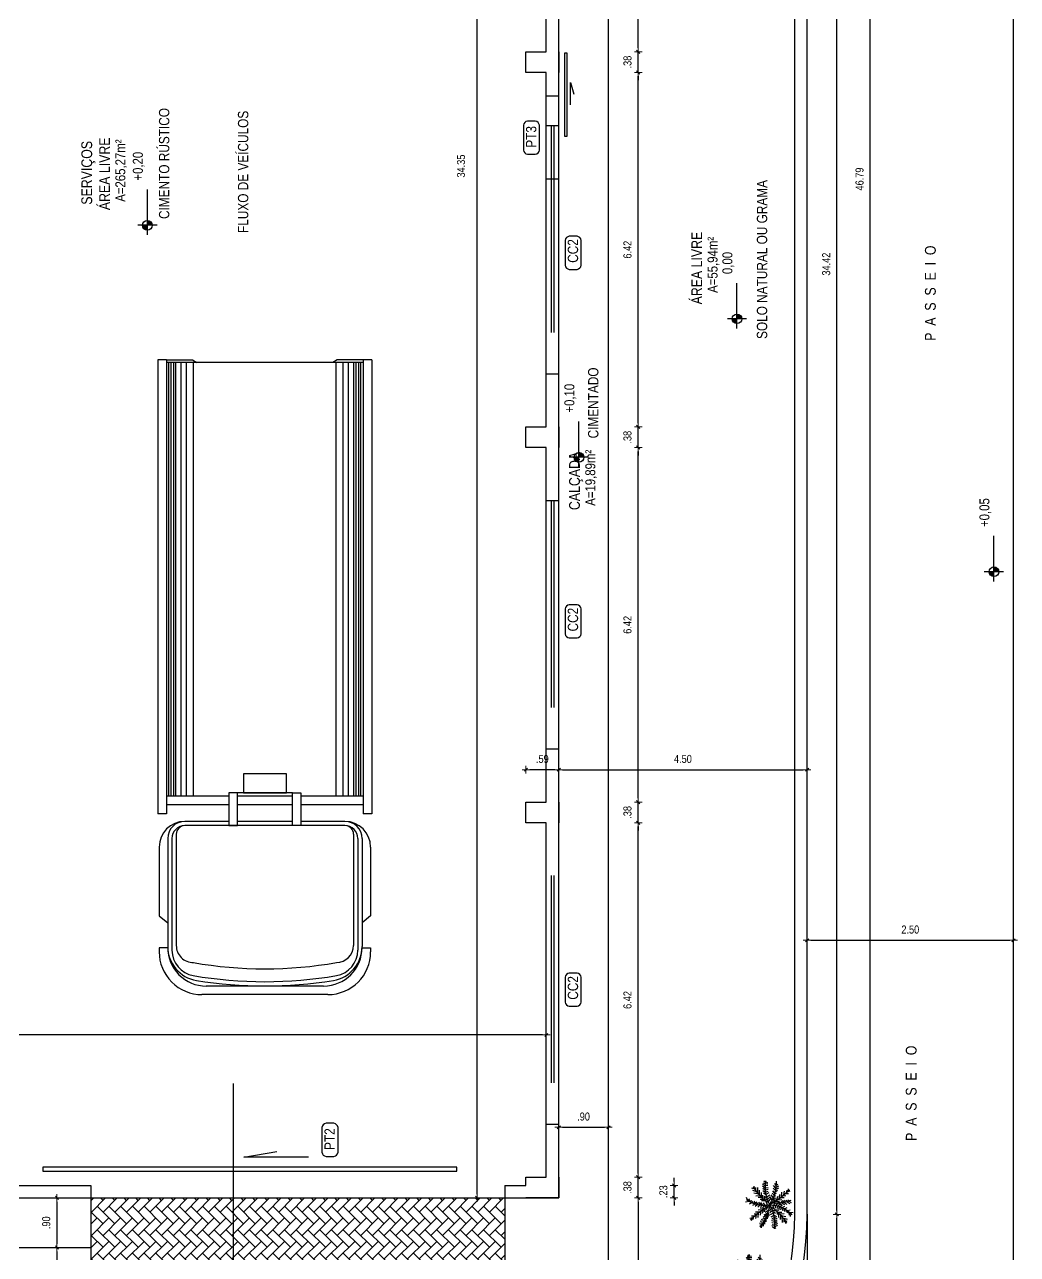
# Model space of a CAD drawing. Header units: millimetres. Extents: x 1904 to 2142, y -1319 to -1235.
# Drawn here: x 2001.29 to 2019.28, y -1287.84 to -1265.56 of the extents above; entities that cross this region are included whole.
import ezdxf
from ezdxf.enums import TextEntityAlignment as Align

# ---------------------------------------------------------------- set-up
doc = ezdxf.new("R2010")
doc.units = ezdxf.units.MM
doc.header["$LTSCALE"] = 30
for name, pattern in [('CENTER', [2, 1.25, -0.25, 0.25, -0.25]), ('HIDDEN', [0.375, 0.25, -0.125]), ('HIDDEN2', [0.1875, 0.125, -0.0625])]:
    doc.linetypes.add(name, pattern=pattern)
doc.layers.get('0').update_dxf_attribs({"linetype": 'CONTINUOUS'})
doc.layers.get('Defpoints').update_dxf_attribs({"linetype": 'CONTINUOUS'})
for name, color, linetype in [('arquitetura', 8, 'CONTINUOUS'), ('DIEN HOA', 111, 'CONTINUOUS'), ('E-txt-g', 3, 'CONTINUOUS'), ('VE', 118, 'CONTINUOUS')]:
    doc.layers.add(name, color=color, linetype=linetype)
for name, color, linetype, lineweight in [('E-Pen-C', 4, 'CONTINUOUS', 15), ('E-Pen-G', 3, 'CONTINUOUS', 30), ('E-Txt-W', 7, 'CONTINUOUS', 20)]:
    doc.layers.add(name, color=color, linetype=linetype, lineweight=lineweight)
doc.styles.add('F2', font='ARIALN.TTF')
doc.styles.add('REG60', font='romans.shx', dxfattribs={"width": 0.8, "height": 0.15})
doc.styles.add('REG80', font='romans.shx', dxfattribs={"width": 0.8, "height": 0.18})
doc.dimstyles.new('DIMENSION-1', dxfattribs={"dimtxt": 0.145, "dimasz": 0.07, "dimexe": 1, "dimexo": 0, "dimgap": 0.12, "dimtad": 1, "dimzin": 7, "dimdsep": 46, "dimtxsty": 'F2', "dimblk1": 'TRACO', "dimblk2": 'TRACO', "dimsah": 1, "dimcen": 1, "dimse1": 1, "dimse2": 1, "dimclrd": 4, "dimclre": 256, "dimclrt": 4, "dimadec": 8, "dimazin": 0, "dimtfac": 1, "dimtix": 1, "dimtmove": 2, "dimatfit": 3, "dimldrblk": 'TRACO', "dimfxl": 1, "dimtolj": 1, "dimtzin": 0, "dimarcsym": 0})

# ---------------------------------------------------------------- blocks, each defined once
blk = doc.blocks.new('TRACO')
at = {"layer": 'E-Pen-C'}
for p, q in [((-1, 0), (1, 0)), ((0, 1), (0, -1))]:
    blk.add_line(p, q, dxfattribs=at)
at = {"layer": 'E-Pen-G'}
blk.add_line((-0.42, -0.42), (0.42, 0.42), dxfattribs=at)
blk = doc.blocks.new('*D232')
at = {"layer": 'arquitetura', "color": 4, "linetype": 'Continuous', "lineweight": -2}
blk.add_line((2010.897, -1279.057), (2010.444, -1279.057), dxfattribs=at)
at = {"layer": 'Defpoints', "color": 0, "linetype": 'Continuous'}
for p in [(2010.374, -1279.057), (2010.374, -1279.643), (2010.967, -1279.643)]:
    blk.add_point(p, dxfattribs=at)
at = {"layer": 'arquitetura', "color": 4, "linetype": 'Continuous', "lineweight": -2, "xscale": 0.07, "yscale": 0.07, "zscale": 0.07, "rotation": 180}
blk.add_blockref('TRACO', (2010.374, -1279.057), dxfattribs=at)
at = {"layer": 'arquitetura', "color": 4, "linetype": 'Continuous', "lineweight": -2, "xscale": 0.07, "yscale": 0.07, "zscale": 0.07}
blk.add_blockref('TRACO', (2010.967, -1279.057), dxfattribs=at)
at = {"layer": 'arquitetura', "color": 4, "linetype": 'Continuous', "insert": (2010.67, -1278.863), "char_height": 0.145, "attachment_point": 5, "style": 'F2'}
blk.add_mtext('\\A1;.59', dxfattribs=at)
blk = doc.blocks.new('*D233')
at = {"layer": 'arquitetura', "color": 4, "linetype": 'Continuous', "lineweight": -2}
blk.add_line((2011.037, -1279.057), (2015.397, -1279.057), dxfattribs=at)
at = {"layer": 'Defpoints', "color": 0, "linetype": 'Continuous'}
for p in [(2015.467, -1279.057), (2010.967, -1279.643), (2015.467, -1282.733)]:
    blk.add_point(p, dxfattribs=at)
at = {"layer": 'arquitetura', "color": 4, "linetype": 'Continuous', "lineweight": -2, "xscale": 0.07, "yscale": 0.07, "zscale": 0.07, "rotation": 180}
blk.add_blockref('TRACO', (2010.967, -1279.057), dxfattribs=at)
at = {"layer": 'arquitetura', "color": 4, "linetype": 'Continuous', "lineweight": -2, "xscale": 0.07, "yscale": 0.07, "zscale": 0.07}
blk.add_blockref('TRACO', (2015.467, -1279.057), dxfattribs=at)
at = {"layer": 'arquitetura', "color": 4, "linetype": 'Continuous', "insert": (2013.217, -1278.863), "char_height": 0.145, "attachment_point": 5, "style": 'F2'}
blk.add_mtext('\\A1;4.50', dxfattribs=at)
blk = doc.blocks.new('*D236')
at = {"layer": 'arquitetura', "color": 4, "linetype": 'Continuous', "lineweight": -2}
blk.add_line((2015.537, -1282.147), (2019.138, -1282.147), dxfattribs=at)
at = {"layer": 'Defpoints', "color": 0, "linetype": 'Continuous'}
for p in [(2019.208, -1282.147), (2015.467, -1282.733), (2019.208, -1282.733)]:
    blk.add_point(p, dxfattribs=at)
at = {"layer": 'arquitetura', "color": 4, "linetype": 'Continuous', "lineweight": -2, "xscale": 0.07, "yscale": 0.07, "zscale": 0.07, "rotation": 180}
blk.add_blockref('TRACO', (2015.467, -1282.147), dxfattribs=at)
at = {"layer": 'arquitetura', "color": 4, "linetype": 'Continuous', "lineweight": -2, "xscale": 0.07, "yscale": 0.07, "zscale": 0.07}
blk.add_blockref('TRACO', (2019.208, -1282.147), dxfattribs=at)
at = {"layer": 'arquitetura', "color": 4, "linetype": 'Continuous', "insert": (2017.337, -1281.953), "char_height": 0.145, "attachment_point": 5, "style": 'F2'}
blk.add_mtext('\\A1;2.50', dxfattribs=at)
blk = doc.blocks.new('*D237')
at = {"layer": 'arquitetura', "color": 4, "linetype": 'Continuous', "lineweight": -2}
blk.add_line((2012.407, -1286.883), (2012.407, -1292.854), dxfattribs=at)
at = {"layer": 'Defpoints', "color": 0, "linetype": 'Continuous'}
for p in [(2011.834, -1286.813), (2011.834, -1292.924), (2012.407, -1292.924)]:
    blk.add_point(p, dxfattribs=at)
at = {"layer": 'arquitetura', "color": 4, "linetype": 'Continuous', "lineweight": -2, "xscale": 0.07, "yscale": 0.07, "zscale": 0.07}
for p, rotation in [((2012.407, -1286.813), 90), ((2012.407, -1292.924), 270)]:
    blk.add_blockref('TRACO', p, dxfattribs=dict(at, rotation=rotation))
at = {"layer": 'arquitetura', "color": 4, "linetype": 'Continuous', "insert": (2012.213, -1289.869), "char_height": 0.145, "attachment_point": 5, "rotation": 90, "style": 'F2'}
blk.add_mtext('\\A1;6.11', dxfattribs=at)
blk = doc.blocks.new('*D238')
at = {"layer": 'arquitetura', "color": 4, "linetype": 'Continuous', "lineweight": -2}
blk.add_line((2016.008, -1291.682), (2016.008, -1287.181), dxfattribs=at)
at = {"layer": 'Defpoints', "color": 0, "linetype": 'Continuous'}
for p in [(2015.467, -1287.111), (2016.008, -1287.111), (2015.467, -1291.752)]:
    blk.add_point(p, dxfattribs=at)
at = {"layer": 'arquitetura', "color": 4, "linetype": 'Continuous', "lineweight": -2, "xscale": 0.07, "yscale": 0.07, "zscale": 0.07}
for p, rotation in [((2016.008, -1287.111), 90), ((2016.008, -1291.752), 270)]:
    blk.add_blockref('TRACO', p, dxfattribs=dict(at, rotation=rotation))
at = {"layer": 'arquitetura', "color": 4, "linetype": 'Continuous', "insert": (2015.814, -1289.431), "char_height": 0.145, "attachment_point": 5, "rotation": 90, "style": 'F2'}
blk.add_mtext('\\A1;4.64', dxfattribs=at)
blk = doc.blocks.new('*D239')
at = {"layer": 'arquitetura', "color": 4, "linetype": 'Continuous', "lineweight": -2}
blk.add_line((2016.008, -1287.041), (2016.008, -1252.76), dxfattribs=at)
at = {"layer": 'Defpoints', "color": 0, "linetype": 'Continuous'}
for p in [(2015.242, -1252.69), (2016.008, -1252.69), (2015.467, -1287.111)]:
    blk.add_point(p, dxfattribs=at)
at = {"layer": 'arquitetura', "color": 4, "linetype": 'Continuous', "lineweight": -2, "xscale": 0.07, "yscale": 0.07, "zscale": 0.07}
for p, rotation in [((2016.008, -1252.69), 90), ((2016.008, -1287.111), 270)]:
    blk.add_blockref('TRACO', p, dxfattribs=dict(at, rotation=rotation))
at = {"layer": 'arquitetura', "color": 4, "linetype": 'Continuous', "insert": (2015.814, -1269.9), "char_height": 0.145, "attachment_point": 5, "rotation": 90, "style": 'F2'}
blk.add_mtext('\\A1;34.42', dxfattribs=at)
blk = doc.blocks.new('*D243')
at = {"layer": 'arquitetura', "color": 4, "linetype": 'Continuous', "lineweight": -2}
blk.add_line((2016.612, -1291.682), (2016.612, -1245.035), dxfattribs=at)
at = {"layer": 'Defpoints', "color": 0, "linetype": 'Continuous'}
for p in [(2015.467, -1244.965), (2016.612, -1244.965), (2015.467, -1291.752)]:
    blk.add_point(p, dxfattribs=at)
at = {"layer": 'arquitetura', "color": 4, "linetype": 'Continuous', "lineweight": -2, "xscale": 0.07, "yscale": 0.07, "zscale": 0.07}
for p, rotation in [((2016.612, -1244.965), 90), ((2016.612, -1291.752), 270)]:
    blk.add_blockref('TRACO', p, dxfattribs=dict(at, rotation=rotation))
at = {"layer": 'arquitetura', "color": 4, "linetype": 'Continuous', "insert": (2016.418, -1268.358), "char_height": 0.145, "attachment_point": 5, "rotation": 90, "style": 'F2'}
blk.add_mtext('\\A1;46.79', dxfattribs=at)
blk = doc.blocks.new('*D203')
at = {"layer": 'arquitetura', "color": 4, "linetype": 'Continuous', "lineweight": -2}
blk.add_line((2009.488, -1286.743), (2009.488, -1252.535), dxfattribs=at)
at = {"layer": 'Defpoints', "color": 0, "linetype": 'Continuous'}
for p in [(2009.488, -1252.465), (2010.374, -1252.465), (2010.374, -1286.813)]:
    blk.add_point(p, dxfattribs=at)
at = {"layer": 'arquitetura', "color": 4, "linetype": 'Continuous', "lineweight": -2, "xscale": 0.07, "yscale": 0.07, "zscale": 0.07}
for p, rotation in [((2009.488, -1252.465), 90), ((2009.488, -1286.813), 270)]:
    blk.add_blockref('TRACO', p, dxfattribs=dict(at, rotation=rotation))
at = {"layer": 'arquitetura', "color": 4, "linetype": 'Continuous', "insert": (2009.197, -1268.124), "char_height": 0.145, "attachment_point": 5, "rotation": 90, "style": 'F2'}
blk.add_mtext('\\A1;34.35', dxfattribs=at)
blk = doc.blocks.new('*D204')
at = {"layer": 'arquitetura', "color": 4, "linetype": 'Continuous', "lineweight": -2}
for p, q in [((2012.407, -1286.368), (2012.407, -1286.298)), ((2012.407, -1286.813), (2012.407, -1286.438)), ((2012.407, -1286.883), (2012.407, -1286.953))]:
    blk.add_line(p, q, dxfattribs=at)
at = {"layer": 'Defpoints', "color": 0, "linetype": 'Continuous'}
for p in [(2010.967, -1286.438), (2012.407, -1286.438), (2010.967, -1286.813)]:
    blk.add_point(p, dxfattribs=at)
at = {"layer": 'arquitetura', "color": 4, "linetype": 'Continuous', "lineweight": -2, "xscale": 0.07, "yscale": 0.07, "zscale": 0.07}
for p, rotation in [((2012.407, -1286.438), 270), ((2012.407, -1286.813), 90)]:
    blk.add_blockref('TRACO', p, dxfattribs=dict(at, rotation=rotation))
at = {"layer": 'arquitetura', "color": 4, "linetype": 'Continuous', "insert": (2012.213, -1286.625), "char_height": 0.145, "attachment_point": 5, "rotation": 90, "style": 'F2'}
blk.add_mtext('\\A1;.38', dxfattribs=at)
blk = doc.blocks.new('*D205')
at = {"layer": 'arquitetura', "color": 4, "linetype": 'Continuous', "lineweight": -2}
blk.add_line((2012.407, -1286.368), (2012.407, -1280.088), dxfattribs=at)
at = {"layer": 'Defpoints', "color": 0, "linetype": 'Continuous'}
for p in [(2010.967, -1280.018), (2012.407, -1280.018), (2010.967, -1286.438)]:
    blk.add_point(p, dxfattribs=at)
at = {"layer": 'arquitetura', "color": 4, "linetype": 'Continuous', "lineweight": -2, "xscale": 0.07, "yscale": 0.07, "zscale": 0.07}
for p, rotation in [((2012.407, -1280.018), 90), ((2012.407, -1286.438), 270)]:
    blk.add_blockref('TRACO', p, dxfattribs=dict(at, rotation=rotation))
at = {"layer": 'arquitetura', "color": 4, "linetype": 'Continuous', "insert": (2012.213, -1283.228), "char_height": 0.145, "attachment_point": 5, "rotation": 90, "style": 'F2'}
blk.add_mtext('\\A1;6.42', dxfattribs=at)
blk = doc.blocks.new('*D206')
at = {"layer": 'arquitetura', "color": 4, "linetype": 'Continuous', "lineweight": -2}
for p, q in [((2012.407, -1279.573), (2012.407, -1279.503)), ((2012.407, -1280.018), (2012.407, -1279.643)), ((2012.407, -1280.088), (2012.407, -1280.158))]:
    blk.add_line(p, q, dxfattribs=at)
at = {"layer": 'Defpoints', "color": 0, "linetype": 'Continuous'}
for p in [(2010.967, -1279.643), (2012.407, -1279.643), (2010.967, -1280.018)]:
    blk.add_point(p, dxfattribs=at)
at = {"layer": 'arquitetura', "color": 4, "linetype": 'Continuous', "lineweight": -2, "xscale": 0.07, "yscale": 0.07, "zscale": 0.07}
for p, rotation in [((2012.407, -1279.643), 270), ((2012.407, -1280.018), 90)]:
    blk.add_blockref('TRACO', p, dxfattribs=dict(at, rotation=rotation))
at = {"layer": 'arquitetura', "color": 4, "linetype": 'Continuous', "insert": (2012.213, -1279.83), "char_height": 0.145, "attachment_point": 5, "rotation": 90, "style": 'F2'}
blk.add_mtext('\\A1;.38', dxfattribs=at)
blk = doc.blocks.new('*D207')
at = {"layer": 'arquitetura', "color": 4, "linetype": 'Continuous', "lineweight": -2}
blk.add_line((2012.407, -1279.573), (2012.407, -1273.293), dxfattribs=at)
at = {"layer": 'Defpoints', "color": 0, "linetype": 'Continuous'}
for p in [(2010.967, -1273.223), (2012.407, -1273.223), (2010.967, -1279.643)]:
    blk.add_point(p, dxfattribs=at)
at = {"layer": 'arquitetura', "color": 4, "linetype": 'Continuous', "lineweight": -2, "xscale": 0.07, "yscale": 0.07, "zscale": 0.07}
for p, rotation in [((2012.407, -1273.223), 90), ((2012.407, -1279.643), 270)]:
    blk.add_blockref('TRACO', p, dxfattribs=dict(at, rotation=rotation))
at = {"layer": 'arquitetura', "color": 4, "linetype": 'Continuous', "insert": (2012.213, -1276.433), "char_height": 0.145, "attachment_point": 5, "rotation": 90, "style": 'F2'}
blk.add_mtext('\\A1;6.42', dxfattribs=at)
blk = doc.blocks.new('*D208')
at = {"layer": 'arquitetura', "color": 4, "linetype": 'Continuous', "lineweight": -2}
for p, q in [((2012.407, -1272.778), (2012.407, -1272.708)), ((2012.407, -1273.223), (2012.407, -1272.848)), ((2012.407, -1273.293), (2012.407, -1273.363))]:
    blk.add_line(p, q, dxfattribs=at)
at = {"layer": 'Defpoints', "color": 0, "linetype": 'Continuous'}
for p in [(2010.967, -1272.848), (2012.407, -1272.848), (2010.967, -1273.223)]:
    blk.add_point(p, dxfattribs=at)
at = {"layer": 'arquitetura', "color": 4, "linetype": 'Continuous', "lineweight": -2, "xscale": 0.07, "yscale": 0.07, "zscale": 0.07}
for p, rotation in [((2012.407, -1272.848), 270), ((2012.407, -1273.223), 90)]:
    blk.add_blockref('TRACO', p, dxfattribs=dict(at, rotation=rotation))
at = {"layer": 'arquitetura', "color": 4, "linetype": 'Continuous', "insert": (2012.213, -1273.035), "char_height": 0.145, "attachment_point": 5, "rotation": 90, "style": 'F2'}
blk.add_mtext('\\A1;.38', dxfattribs=at)
blk = doc.blocks.new('*D209')
at = {"layer": 'arquitetura', "color": 4, "linetype": 'Continuous', "lineweight": -2}
blk.add_line((2012.407, -1272.778), (2012.407, -1266.498), dxfattribs=at)
at = {"layer": 'Defpoints', "color": 0, "linetype": 'Continuous'}
for p in [(2010.967, -1266.428), (2012.407, -1266.428), (2010.967, -1272.848)]:
    blk.add_point(p, dxfattribs=at)
at = {"layer": 'arquitetura', "color": 4, "linetype": 'Continuous', "lineweight": -2, "xscale": 0.07, "yscale": 0.07, "zscale": 0.07}
for p, rotation in [((2012.407, -1266.428), 90), ((2012.407, -1272.848), 270)]:
    blk.add_blockref('TRACO', p, dxfattribs=dict(at, rotation=rotation))
at = {"layer": 'arquitetura', "color": 4, "linetype": 'Continuous', "insert": (2012.213, -1269.638), "char_height": 0.145, "attachment_point": 5, "rotation": 90, "style": 'F2'}
blk.add_mtext('\\A1;6.42', dxfattribs=at)
blk = doc.blocks.new('*D210')
at = {"layer": 'arquitetura', "color": 4, "linetype": 'Continuous', "lineweight": -2}
for p, q in [((2012.407, -1265.983), (2012.407, -1265.913)), ((2012.407, -1266.428), (2012.407, -1266.053)), ((2012.407, -1266.498), (2012.407, -1266.568))]:
    blk.add_line(p, q, dxfattribs=at)
at = {"layer": 'Defpoints', "color": 0, "linetype": 'Continuous'}
for p in [(2010.967, -1266.053), (2012.407, -1266.053), (2010.967, -1266.428)]:
    blk.add_point(p, dxfattribs=at)
at = {"layer": 'arquitetura', "color": 4, "linetype": 'Continuous', "lineweight": -2, "xscale": 0.07, "yscale": 0.07, "zscale": 0.07}
for p, rotation in [((2012.407, -1266.053), 270), ((2012.407, -1266.428), 90)]:
    blk.add_blockref('TRACO', p, dxfattribs=dict(at, rotation=rotation))
at = {"layer": 'arquitetura', "color": 4, "linetype": 'Continuous', "insert": (2012.213, -1266.24), "char_height": 0.145, "attachment_point": 5, "rotation": 90, "style": 'F2'}
blk.add_mtext('\\A1;.38', dxfattribs=at)
blk = doc.blocks.new('*D211')
at = {"layer": 'arquitetura', "color": 4, "linetype": 'Continuous', "lineweight": -2}
blk.add_line((2012.407, -1265.983), (2012.407, -1259.703), dxfattribs=at)
at = {"layer": 'Defpoints', "color": 0, "linetype": 'Continuous'}
for p in [(2010.967, -1259.633), (2012.407, -1259.633), (2010.967, -1266.053)]:
    blk.add_point(p, dxfattribs=at)
at = {"layer": 'arquitetura', "color": 4, "linetype": 'Continuous', "lineweight": -2, "xscale": 0.07, "yscale": 0.07, "zscale": 0.07}
for p, rotation in [((2012.407, -1259.633), 90), ((2012.407, -1266.053), 270)]:
    blk.add_blockref('TRACO', p, dxfattribs=dict(at, rotation=rotation))
at = {"layer": 'arquitetura', "color": 4, "linetype": 'Continuous', "insert": (2012.213, -1262.843), "char_height": 0.145, "attachment_point": 5, "rotation": 90, "style": 'F2'}
blk.add_mtext('\\A1;6.42', dxfattribs=at)
blk = doc.blocks.new('*D213')
at = {"layer": 'arquitetura', "color": 4, "linetype": 'Continuous', "lineweight": -2}
for p, q in [((2013.057, -1286.518), (2013.057, -1286.448)), ((2013.057, -1286.813), (2013.057, -1286.588)), ((2013.057, -1286.883), (2013.057, -1286.953))]:
    blk.add_line(p, q, dxfattribs=at)
at = {"layer": 'Defpoints', "color": 0, "linetype": 'Continuous'}
for p in [(2010.742, -1286.588), (2013.057, -1286.588), (2010.967, -1286.813)]:
    blk.add_point(p, dxfattribs=at)
at = {"layer": 'arquitetura', "color": 4, "linetype": 'Continuous', "lineweight": -2, "xscale": 0.07, "yscale": 0.07, "zscale": 0.07}
for p, rotation in [((2013.057, -1286.588), 270), ((2013.057, -1286.813), 90)]:
    blk.add_blockref('TRACO', p, dxfattribs=dict(at, rotation=rotation))
at = {"layer": 'arquitetura', "color": 4, "linetype": 'Continuous', "insert": (2012.863, -1286.7), "char_height": 0.145, "attachment_point": 5, "rotation": 90, "style": 'F2'}
blk.add_mtext('\\A1;.23', dxfattribs=at)
blk = doc.blocks.new('TXT-AMB75')
at = {"layer": 'E-txt-g', "style": 'REG80', "width": 0.8, "flags": 8}
blk.add_attdef('TXT', text='', height=0.2, dxfattribs=at).set_placement((0.005, 0.296), align=Align.CENTER)
at = {"layer": 'E-Txt-W', "style": 'REG60', "width": 0.8, "flags": 8}
blk.add_attdef('TXT', text='', height=0.15, dxfattribs=at).set_placement((0.005, 0.027), align=Align.CENTER)
blk = doc.blocks.new('NV')
at = {"color": 7, "linetype": 'ByBlock', "ltscale": 0.5}
for p, q in [((-2.379, 0), (-1.464, 0)), ((-2.184, -0.194), (-2.184, 0.194))]:
    blk.add_line(p, q, dxfattribs=at)
at = {"color": 7, "ltscale": 2.5}
blk.add_circle((-2.184, 0), 0.0972, dxfattribs=at)
at = {"color": 7}
for points in [[(-2.184, 0), (-2.253, 0.069), (-2.282, 0), (-2.274, 0.037)], [(-2.184, 0), (-2.184, 0.097), (-2.253, 0.069), (-2.222, 0.09)], [(-2.184, 0), (-2.087, 0), (-2.116, -0.069), (-2.095, -0.037)], [(-2.184, 0), (-2.116, -0.069), (-2.184, -0.097), (-2.147, -0.09)]]:
    blk.add_solid(points, dxfattribs=at)
at = {"layer": 'E-Txt-W', "ltscale": 2.5, "style": 'REG60', "width": 0.8}
blk.add_attdef('COTAPISO', (-2.053, 0.048), '', height=0.15, dxfattribs=at)
blk = doc.blocks.new('*D216')
at = {"layer": 'arquitetura', "color": 4, "linetype": 'Continuous', "lineweight": -2}
blk.add_line((2011.037, -1288.995), (2015.397, -1288.995), dxfattribs=at)
at = {"layer": 'Defpoints', "color": 0, "linetype": 'Continuous'}
for p in [(2010.967, -1286.813), (2015.467, -1287.11), (2015.467, -1288.995)]:
    blk.add_point(p, dxfattribs=at)
at = {"layer": 'arquitetura', "color": 4, "linetype": 'Continuous', "lineweight": -2, "xscale": 0.07, "yscale": 0.07, "zscale": 0.07, "rotation": 180}
blk.add_blockref('TRACO', (2010.967, -1288.995), dxfattribs=at)
at = {"layer": 'arquitetura', "color": 4, "linetype": 'Continuous', "lineweight": -2, "xscale": 0.07, "yscale": 0.07, "zscale": 0.07}
blk.add_blockref('TRACO', (2015.467, -1288.995), dxfattribs=at)
at = {"layer": 'arquitetura', "color": 4, "linetype": 'Continuous', "insert": (2013.217, -1288.801), "char_height": 0.145, "attachment_point": 5, "style": 'F2'}
blk.add_mtext('\\A1;4.50', dxfattribs=at)
blk = doc.blocks.new('*D217')
at = {"layer": 'arquitetura', "color": 4, "linetype": 'Continuous', "lineweight": -2}
blk.add_line((2001.876, -1286.883), (2001.876, -1287.643), dxfattribs=at)
at = {"layer": 'Defpoints', "color": 0, "linetype": 'Continuous'}
for p in [(2002.492, -1286.813), (2001.876, -1287.713), (2002.49, -1287.713)]:
    blk.add_point(p, dxfattribs=at)
at = {"layer": 'arquitetura', "color": 4, "linetype": 'Continuous', "lineweight": -2, "xscale": 0.07, "yscale": 0.07, "zscale": 0.07}
for p, rotation in [((2001.876, -1286.813), 90), ((2001.876, -1287.713), 270)]:
    blk.add_blockref('TRACO', p, dxfattribs=dict(at, rotation=rotation))
at = {"layer": 'arquitetura', "color": 4, "linetype": 'Continuous', "insert": (2001.682, -1287.263), "char_height": 0.145, "attachment_point": 5, "rotation": 90, "style": 'F2'}
blk.add_mtext('\\A1;.90', dxfattribs=at)
blk = doc.blocks.new('*D218')
at = {"layer": 'arquitetura', "color": 4, "linetype": 'Continuous', "lineweight": -2}
blk.add_line((2001.876, -1287.783), (2001.876, -1295.915), dxfattribs=at)
at = {"layer": 'Defpoints', "color": 0, "linetype": 'Continuous'}
for p in [(2002.49, -1287.713), (2001.876, -1295.985), (2002.42, -1295.985)]:
    blk.add_point(p, dxfattribs=at)
at = {"layer": 'arquitetura', "color": 4, "linetype": 'Continuous', "lineweight": -2, "xscale": 0.07, "yscale": 0.07, "zscale": 0.07}
for p, rotation in [((2001.876, -1287.713), 90), ((2001.876, -1295.985), 270)]:
    blk.add_blockref('TRACO', p, dxfattribs=dict(at, rotation=rotation))
at = {"layer": 'arquitetura', "color": 4, "linetype": 'Continuous', "insert": (2001.682, -1291.849), "char_height": 0.145, "attachment_point": 5, "rotation": 90, "style": 'F2'}
blk.add_mtext('\\A1;8.27', dxfattribs=at)
blk = doc.blocks.new('*D219')
at = {"layer": 'arquitetura', "color": 4, "linetype": 'Continuous', "lineweight": -2}
blk.add_line((2011.037, -1285.534), (2011.797, -1285.534), dxfattribs=at)
at = {"layer": 'Defpoints', "color": 0, "linetype": 'Continuous'}
for p in [(2011.867, -1285.534), (2011.867, -1286.665), (2010.967, -1286.813)]:
    blk.add_point(p, dxfattribs=at)
at = {"layer": 'arquitetura', "color": 4, "linetype": 'Continuous', "lineweight": -2, "xscale": 0.07, "yscale": 0.07, "zscale": 0.07, "rotation": 180}
blk.add_blockref('TRACO', (2010.967, -1285.534), dxfattribs=at)
at = {"layer": 'arquitetura', "color": 4, "linetype": 'Continuous', "lineweight": -2, "xscale": 0.07, "yscale": 0.07, "zscale": 0.07}
blk.add_blockref('TRACO', (2011.867, -1285.534), dxfattribs=at)
at = {"layer": 'arquitetura', "color": 4, "linetype": 'Continuous', "insert": (2011.417, -1285.34), "char_height": 0.145, "attachment_point": 5, "style": 'F2'}
blk.add_mtext('\\A1;.90', dxfattribs=at)
blk = doc.blocks.new('FLOR2')
at = {"layer": 'VE', "color": 8}
for p, q in [((-229, 122), (-259, 154)), ((-195, 116), (-211, 147)), ((-80, 253), (-102, 282)), ((-75, 224), (-102, 246)), ((-66, 186), (-93, 208)), ((-58, 153), (-91, 179)), ((-83, 267), (-72, 290)), ((-77, 238), (-65, 269)), ((-69, 200), (-48, 241)), ((-61, 166), (-31, 214)), ((-51, 128), (-27, 175)), ((-39, 91), (-20, 146)), ((27, 103), (7, 147)), ((49, 200), (17, 234)), ((44, 167), (17, 210)), ((35, 128), (17, 176)), ((52, 229), (26, 258)), ((54, 258), (41, 273)), ((42, 157), (75, 195)), ((48, 191), (80, 229)), ((51, 215), (80, 258)), ((53, 244), (74, 286)), ((158, 136), (135, 160)), ((174, 158), (153, 176)), ((188, 178), (161, 191)), ((166, 147), (213, 152)), ((197, 193), (175, 202)), ((180, 166), (207, 166)), ((193, 186), (219, 189)), ((-248, 123), (-283, 102)), ((-209, 119), (-251, 98)), ((-190, -16), (-242, 10)), ((-171, 110), (-217, 98)), ((-162, -11), (-204, 23)), ((-143, 101), (-184, 85)), ((-138, -6), (-174, 21)), ((-157, 106), (-168, 137)), ((-111, 87), (-161, 77)), ((-104, -3), (-140, 24)), ((-129, 95), (-135, 128)), ((-92, 76), (-133, 60)), ((-79, 0), (-115, 28)), ((-71, 63), (-110, 47)), ((-101, 81), (-107, 115)), ((-84, 72), (-80, 98)), ((-45, 110), (-83, 141)), ((-50, 47), (-83, 34)), ((-36, 82), (-75, 107)), ((-35, -8), (-70, 1)), ((-28, 27), (-69, 0)), ((-61, 56), (-57, 90)), ((-25, 50), (-48, 61)), ((-31, 67), (-12, 113)), ((-19, 33), (-9, 79)), ((-11, 15), (8, 51)), ((17, 74), (2, 113)), ((8, 14), (8, 51)), ((18, -12), (54, 12)), ((19, 20), (55, 12)), ((23, 90), (60, 113)), ((29, 26), (26, 68)), ((31, 113), (65, 137)), ((44, 35), (83, 29)), ((55, 42), (49, 84)), ((81, 61), (67, 100)), ((67, 51), (106, 45)), ((74, 13), (115, -7)), ((105, 81), (90, 117)), ((98, 75), (137, 72)), ((104, 16), (130, 47)), ((125, 101), (109, 124)), ((116, 91), (160, 89)), ((142, 118), (121, 144)), ((123, 19), (159, -8)), ((128, 20), (162, 65)), ((135, 110), (178, 110)), ((147, 23), (189, -11)), ((151, 128), (196, 131)), ((162, 26), (196, 73)), ((175, 29), (226, 2)), ((190, 32), (234, 86)), ((209, 38), (259, 20)), ((228, 43), (249, 73)), ((234, 50), (270, 39)), ((256, 53), (276, 71)), ((-261, -36), (-297, -24)), ((-272, -40), (-292, -59)), ((-224, -25), (-274, -7)), ((-244, -31), (-265, -60)), ((-205, -20), (-249, -73)), ((-181, -135), (-229, -140)), ((-177, -14), (-211, -60)), ((-166, -116), (-211, -119)), ((-150, -98), (-193, -98)), ((-190, -146), (-168, -164)), ((-143, -7), (-178, -52)), ((-131, -79), (-176, -77)), ((-173, -124), (-150, -147)), ((-157, -105), (-137, -132)), ((-113, -62), (-153, -60)), ((-119, -4), (-145, -35)), ((-141, -88), (-124, -111)), ((-82, -38), (-121, -33)), ((-120, -69), (-105, -105)), ((-90, -3), (-117, -34)), ((-59, -22), (-98, -16)), ((-96, -49), (-82, -88)), ((-45, -138), (-81, -148)), ((-70, -29), (-64, -72)), ((-37, -114), (-69, -119)), ((-29, -85), (-68, -96)), ((-24, -57), (-62, -72)), ((-44, -15), (-41, -57)), ((-40, -122), (-28, -153)), ((-31, -100), (-17, -124)), ((-25, -70), (-13, -100)), ((-17, -15), (-5, -46)), ((5, -32), (-13, -79)), ((16, -54), (-3, -100)), ((24, -79), (5, -134)), ((10, -38), (32, -49)), ((36, -116), (12, -162)), ((21, -70), (60, -95)), ((30, -98), (67, -128)), ((33, -20), (32, -58)), ((42, -26), (71, -6)), ((42, -141), (76, -167)), ((51, -63), (59, -95)), ((54, -32), (57, -66)), ((64, -74), (111, -79)), ((66, -37), (101, -13)), ((75, -83), (82, -127)), ((80, -42), (82, -69)), ((87, -94), (128, -99)), ((89, -45), (126, -21)), ((102, -109), (98, -145)), ((99, -49), (112, -81)), ((109, -52), (156, -33)), ((109, -116), (150, -121)), ((121, -130), (119, -163)), ((129, -57), (142, -88)), ((131, -143), (171, -149)), ((144, -60), (181, -36)), ((159, -62), (176, -90)), ((173, -63), (216, -42)), ((198, -64), (220, -91)), ((213, -64), (249, -35)), ((232, -63), (268, -88)), ((240, -55), (269, -28)), ((-208, -174), (-234, -177)), ((-195, -154), (-223, -154)), ((-212, -181), (-190, -190)), ((-203, -166), (-176, -179)), ((-84, -217), (-113, -232)), ((-71, -194), (-111, -203)), ((-59, -171), (-98, -175)), ((-90, -226), (-81, -245)), ((-76, -202), (-60, -237)), ((-63, -179), (-44, -219)), ((-50, -150), (-41, -185)), ((46, -154), (15, -201)), ((54, -187), (32, -229)), ((62, -226), (49, -257)), ((51, -174), (78, -196)), ((67, -254), (56, -278)), ((59, -212), (86, -234)), ((65, -241), (86, -270)), ((138, -151), (135, -176)), ((146, -162), (178, -167))]:
    blk.add_line(p, q, dxfattribs=at)
for centre, radius, start, end in [((1088, 462), 1187, 188.516, 202.6061), ((-212, 435), 475, 295.4351, 330.987), ((-486, 269), 540, 336.1944, 2.2987), ((-112, 350), 262, 304.4561, 313.2891), ((-27, -730), 732, 93.4205, 111.3892), ((-266, -219), 343, 41.079, 90.2435), ((196, -423), 475, 115.4351, 150.987), ((-482, 28), 467, 321.3423, 356.988), ((201, 279), 343, 232.5988, 281.7634), ((-1103, -450), 1187, 8.516, 22.6061), ((11, 743), 732, 273.4205, 291.3892), ((-241, -435), 473, 32.1218, 54.7349)]:
    blk.add_arc(centre, radius, start, end, dxfattribs=at)
blk = doc.blocks.new('A$C43186C71')
at = {"layer": 'DIEN HOA', "color": 8}
for p, q in [((0, 1500), (3184.1, 1500)), ((0, 1500), (0, 1440)), ((3184.1, 1500), (3184.1, 1440)), ((3416.1, 1491.8), (3899.1, 1491.8)), ((3899.1, 1491.8), (3948, 1431.8)), ((4122.7, 1431.8), (4122.7, 1491.8)), ((4122.7, 1491.8), (4150.7, 1491.8)), ((0, 1440), (3184.1, 1440)), ((0, 1440), (0, 1257.6)), ((17.8, 1440), (17.8, 60)), ((3060, 1422.8), (17.8, 1422.8)), ((3060, 1408.1), (17.8, 1408.1)), ((3060, 1389.7), (17.8, 1389.7)), ((3060, 1440), (3060, 1003.1)), ((3120, 1440), (3120, 1003.1)), ((3356.1, 1431.8), (4114.6, 1431.8)), ((3356.1, 1401.8), (4140, 1401.8)), ((3060, 1375), (17.8, 1375)), ((3060, 1336.4), (17.8, 1336.4)), ((3060, 1299.7), (17.8, 1299.7)), ((3236.1, 1311.8), (3236.1, 1003.1)), ((3266.1, 1311.8), (3266.1, 188.2)), ((3326.1, 1371.8), (4106.1, 1371.8)), ((0, 1257.6), (17.8, 1227.6)), ((3060, 1250), (17.8, 1250)), ((4390.7, 1161.8), (4390.7, 338.2)), ((4450.7, 1191.8), (4450.7, 308.2)), ((3036.8, 943.1), (3036.8, 556.9)), ((3060, 943.1), (3060, 556.9)), ((3120, 943.1), (3120, 556.9)), ((3236.1, 943.1), (3236.1, 556.9)), ((3060, 496.9), (3060, 60)), ((3120, 496.9), (3120, 60)), ((3236.1, 496.9), (3236.1, 188.2)), ((0, 242.4), (17.8, 272.4)), ((0, 60), (0, 242.4)), ((3060, 250), (17.8, 250)), ((3060, 200.3), (17.8, 200.3)), ((3060, 163.6), (17.8, 163.6)), ((3060, 125), (17.8, 125)), ((3060, 110.3), (17.8, 110.3)), ((3060, 91.9), (17.8, 91.9)), ((3326.1, 128.2), (4106.1, 128.2)), ((3356.1, 98.2), (4140, 98.2)), ((0, 60), (3184.1, 60)), ((0, 60), (0, 0)), ((0, 60), (3184.1, 60)), ((3060, 77.2), (17.8, 77.2)), ((3184.1, 60), (3184.1, 0)), ((3356.1, 68.2), (4120.7, 68.2)), ((3416.1, 8.2), (3899.1, 8.2)), ((3899.1, 8.2), (3948, 68.2)), ((4122.7, 68.2), (4122.7, 8.2)), ((4122.7, 8.2), (4150.7, 8.2)), ((0, 0), (3184.1, 0)), ((0, 0), (3184.1, 0))]:
    blk.add_line(p, q, dxfattribs=at)
for points in [[(3036.8, 1003.1), (3266.1, 1003.1), (3266.1, 943.1), (3036.8, 943.1)], [(3035.6, 901.1), (2902.6, 901.1), (2902.6, 599.1), (3035.6, 599.1)], [(3036.8, 496.9), (3266.1, 496.9), (3266.1, 556.9), (3036.8, 556.9)]]:
    blk.add_lwpolyline(points, close=True, dxfattribs=at)
for centre, radius, start, end in [((3416.1, 1311.8), 180, 90, 180), ((4150.7, 1191.8), 300, 0, 90), ((3356.1, 1311.8), 120, 90, 180), ((3356.1, 1311.8), 90, 90, 180), ((4114.6, 1191.8), 240, 9.25058, 90), ((4120.7, 1161.8), 270, 0, 90), ((4140, 1221.8), 180, 9.77705, 90), ((3326.1, 1311.8), 60, 90, 180), ((4106.1, 1251.8), 120, 0, 90), ((1402.1, 750), 2868.3, 349.92451, 10.07549), ((1402.1, 750), 2958.3, 350.22295, 9.77705), ((1402.1, 750), 2988.3, 350.74942, 9.25058), ((4114.6, 308.2), 240, 270, 350.74942), ((4120.7, 338.2), 270, 270, 0), ((4150.7, 308.2), 300, 270, 0), ((3356.1, 188.2), 120, 180, 270), ((3416.1, 188.2), 180, 180, 270), ((3326.1, 188.2), 60, 180, 270), ((3356.1, 188.2), 90, 180, 270), ((4106.1, 248.2), 120, 270, 0), ((4140, 278.2), 180, 270, 350.22295)]:
    blk.add_arc(centre, radius, start, end, dxfattribs=at)
blk = doc.blocks.new('*D133')
at = {"layer": 'arquitetura', "color": 4, "linetype": 'Continuous', "lineweight": -2}
for p, q in [((2010.672, -1288.995), (2010.602, -1288.995)), ((2010.967, -1288.995), (2010.742, -1288.995)), ((2011.037, -1288.995), (2011.107, -1288.995))]:
    blk.add_line(p, q, dxfattribs=at)
at = {"layer": 'Defpoints', "color": 0, "linetype": 'Continuous'}
for p in [(2010.742, -1286.438), (2010.967, -1286.813), (2010.742, -1288.995)]:
    blk.add_point(p, dxfattribs=at)
at = {"layer": 'arquitetura', "color": 4, "linetype": 'Continuous', "lineweight": -2, "xscale": 0.07, "yscale": 0.07, "zscale": 0.07}
blk.add_blockref('TRACO', (2010.742, -1288.995), dxfattribs=at)
at = {"layer": 'arquitetura', "color": 4, "linetype": 'Continuous', "lineweight": -2, "xscale": 0.07, "yscale": 0.07, "zscale": 0.07, "rotation": 180}
blk.add_blockref('TRACO', (2010.967, -1288.995), dxfattribs=at)
at = {"layer": 'arquitetura', "color": 4, "linetype": 'Continuous', "insert": (2010.854, -1288.801), "char_height": 0.145, "attachment_point": 5, "style": 'F2'}
blk.add_mtext('\\A1;.23', dxfattribs=at)
blk = doc.blocks.new('*D140')
at = {"layer": 'arquitetura', "color": 4, "linetype": 'Continuous', "lineweight": -2}
blk.add_line((2010.672, -1283.862), (1986.831, -1283.862), dxfattribs=at)
at = {"layer": 'Defpoints', "color": 0, "linetype": 'Continuous'}
for p in [(1986.761, -1283.862), (1986.761, -1286.438), (2010.742, -1286.438)]:
    blk.add_point(p, dxfattribs=at)
at = {"layer": 'arquitetura', "color": 4, "linetype": 'Continuous', "lineweight": -2, "xscale": 0.07, "yscale": 0.07, "zscale": 0.07, "rotation": 180}
blk.add_blockref('TRACO', (1986.761, -1283.862), dxfattribs=at)
at = {"layer": 'arquitetura', "color": 4, "linetype": 'Continuous', "lineweight": -2, "xscale": 0.07, "yscale": 0.07, "zscale": 0.07}
blk.add_blockref('TRACO', (2010.742, -1283.862), dxfattribs=at)
at = {"layer": 'arquitetura', "color": 4, "linetype": 'Continuous', "insert": (1998.751, -1283.668), "char_height": 0.145, "attachment_point": 5, "style": 'F2'}
blk.add_mtext('\\A1;23.98', dxfattribs=at)

msp = doc.modelspace()

# ---------------------------------------------------------------- hatches: boundary and pattern name
at = {"layer": 'arquitetura'}
h = msp.add_hatch(dxfattribs=at)
h.set_pattern_fill('AR-HBONE', color=256, scale=0.0375, angle=90, style=0)
h.set_pattern_definition([(135, (2158.20432, -3187.13715), (-0.212132034, 8e-17), [0.45, -0.15]), (225, (2158.09825, -3187.03108), (-0.212132034, 8e-17), [0.45, -0.15])])
h.paths.add_polyline_path([(2002.492, -1286.813), (2002.492, -1292.942), (2002.492, -1295.779), (2005.077, -1294.774), (2005.077, -1294.599), (2004.681, -1294.763), (2005.077, -1294.481), (2005.077, -1286.813)])
h.paths.add_polyline_path([(2005.077, -1286.813), (2005.077, -1294.774), (2008.645, -1293.386), (2008.672, -1293.456), (2005.077, -1294.854), (2005.077, -1295.173), (2009.992, -1293.233), (2009.992, -1286.813)])
h.paths.add_polyline_path([(2006.646, -1291.115, -1), (2006.646, -1290.96, -1)], flags=16)
h.paths.add_polyline_path([(2002.492, -1295.86), (2002.492, -1295.951), (2002.575, -1296.161), (2005.077, -1295.173), (2005.077, -1294.854)])
h.paths.add_polyline_path([(2006.389, -1291.293), (2006.389, -1290.17), (2006.064, -1290.17), (2006.064, -1291.293)], flags=24)
h.paths.add_polyline_path([(2006.074, -1291.504), (2006.074, -1290.074), (2005.772, -1290.074), (2005.772, -1291.504)], flags=24)
h.paths.add_polyline_path([(2006.659, -1290.952), (2006.659, -1290.322), (2006.334, -1290.322), (2006.334, -1290.952)], flags=24)
h.paths.add_polyline_path([(2006.537, -1288.244), (2005.943, -1288.244), (2005.943, -1288.697), (2006.537, -1288.697)], flags=24)
h.paths.add_polyline_path([(2007.115, -1292.003), (2007.115, -1289.42), (2006.825, -1289.42), (2006.825, -1292.003)], flags=24)

# ---------------------------------------------------------------- linework, layer by layer
for p, q in [((2019.208, -1288.714), (2019.208, -1250.215)), ((2011.867, -1292.363), (2011.867, -1253.59)), ((2002.492, -1286.588), (2002.492, -1286.813)), ((2002.492, -1286.813), (2002.492, -1292.942)), ((2002.492, -1286.813), (2009.992, -1286.813)), ((2009.992, -1286.813), (2009.992, -1293.228)), ((1985.636, -1287.713), (2002.492, -1287.713))]:
    msp.add_line(p, q, dxfattribs=at)
at = {"layer": 'arquitetura', "linetype": 'Continuous'}
for p, q in [((2015.467, -1287.111), (2015.467, -1252.465)), ((2010.967, -1266.858), (2010.967, -1252.69)), ((2015.242, -1287.111), (2015.242, -1252.69)), ((2010.742, -1266.053), (2010.742, -1259.633)), ((2010.742, -1266.858), (2010.742, -1266.428)), ((2010.967, -1266.858), (2010.742, -1266.858)), ((2010.967, -1268.358), (2010.967, -1266.858)), ((2010.742, -1272.848), (2010.742, -1268.358)), ((2010.967, -1268.358), (2010.742, -1268.358)), ((2010.967, -1286.813), (2010.967, -1268.358)), ((2010.742, -1279.643), (2010.742, -1273.223)), ((2010.742, -1286.438), (2010.742, -1280.018)), ((2009.992, -1286.588), (2009.992, -1286.813)), ((2009.992, -1286.588), (2010.374, -1286.588)), ((1986.536, -1286.813), (2002.492, -1286.813)), ((2009.992, -1286.813), (2010.967, -1286.813))]:
    msp.add_line(p, q, dxfattribs=at)
at = {"layer": 'arquitetura', "linetype": 'HIDDEN2'}
for p, q in [((2010.742, -1268.358), (2010.742, -1266.858)), ((2010.742, -1267.386), (2010.967, -1267.386)), ((2010.832, -1267.386), (2010.832, -1271.886)), ((2010.877, -1267.386), (2010.877, -1271.886)), ((2010.742, -1271.886), (2010.967, -1271.886)), ((2010.742, -1274.181), (2010.967, -1274.181)), ((2010.832, -1274.181), (2010.832, -1278.681)), ((2010.877, -1274.181), (2010.877, -1278.681)), ((2010.742, -1278.681), (2010.967, -1278.681)), ((2010.832, -1280.976), (2010.832, -1285.476)), ((2010.877, -1280.976), (2010.877, -1285.476)), ((2010.742, -1285.476), (2010.967, -1285.476))]:
    msp.add_line(p, q, dxfattribs=at)
at = {"layer": 'arquitetura', "linetype": 'CENTER'}
msp.add_line((2005.077, -1304.401), (2005.077, -1284.739), dxfattribs=at)
at = {"layer": 'arquitetura', "linetype": 'HIDDEN'}
msp.add_line((2015.467, -1287.11), (2015.467, -1291.752), dxfattribs=at)
at = {"layer": 'arquitetura', "linetype": 'Continuous'}
for points in [[(2010.742, -1266.428), (2010.374, -1266.428), (2010.374, -1266.053), (2010.742, -1266.053)], [(2010.967, -1266.053), (2010.967, -1266.053), (2010.967, -1266.428)], [(2011.182, -1267.012), (2011.182, -1266.608), (2011.24, -1266.823)], [(2010.742, -1273.223), (2010.374, -1273.223), (2010.374, -1272.848), (2010.742, -1272.848)], [(2010.967, -1272.848), (2010.967, -1272.848), (2010.967, -1273.223)], [(2010.742, -1280.018), (2010.374, -1280.018), (2010.374, -1279.643), (2010.742, -1279.643)], [(2010.967, -1279.643), (2010.967, -1279.643), (2010.967, -1280.018)], [(2006.435, -1286.077), (2005.262, -1286.077), (2005.858, -1285.974)], [(2010.967, -1286.438), (2010.967, -1286.438), (2010.967, -1286.813), (2010.374, -1286.813)], [(2010.374, -1286.588), (2010.374, -1286.438), (2010.742, -1286.438)], [(1999.048, -1286.588), (2002.492, -1286.588)]]:
    msp.add_lwpolyline(points, dxfattribs=at)
at = {"layer": 'arquitetura'}
for points in [[(2011.072, -1266.081), (2011.072, -1267.584), (2011.117, -1267.584), (2011.117, -1266.081)], [(2009.121, -1286.331), (2009.121, -1286.256), (2001.621, -1286.256), (2001.621, -1286.331)]]:
    msp.add_lwpolyline(points, close=True, dxfattribs=at)
at = {"layer": 'arquitetura', "linetype": 'Continuous'}
for points in [[(2010.401, -1267.309, 0.331371), (2010.326, -1267.384), (2010.327, -1267.834, 0.332506), (2010.401, -1267.909), (2010.543, -1267.909, 0.330378), (2010.619, -1267.834), (2010.618, -1267.384, 0.331371), (2010.543, -1267.309)], [(2011.159, -1269.394, 0.331371), (2011.084, -1269.469), (2011.084, -1269.92, 0.332506), (2011.159, -1269.995), (2011.301, -1269.995, 0.330378), (2011.376, -1269.92), (2011.376, -1269.469, 0.331371), (2011.301, -1269.394)], [(2011.159, -1276.071, 0.331371), (2011.084, -1276.146), (2011.084, -1276.596, 0.332506), (2011.159, -1276.671), (2011.301, -1276.671, 0.330378), (2011.376, -1276.596), (2011.376, -1276.146, 0.331371), (2011.301, -1276.071)], [(2011.159, -1282.741, 0.331371), (2011.084, -1282.816), (2011.084, -1283.267, 0.332506), (2011.159, -1283.342), (2011.301, -1283.342, 0.330378), (2011.376, -1283.267), (2011.376, -1282.816, 0.331371), (2011.301, -1282.741)], [(2006.751, -1285.462, 0.331371), (2006.676, -1285.537), (2006.676, -1285.987, 0.332506), (2006.751, -1286.062), (2006.893, -1286.062, 0.330378), (2006.968, -1285.987), (2006.968, -1285.537, 0.331371), (2006.893, -1285.462)]]:
    msp.add_lwpolyline(points, format="xyb", close=True, dxfattribs=at)
for radius in [5.775, 6]:
    msp.add_arc((2009.467, -1287.11), radius, 286.6007, 360, dxfattribs=at)

# ---------------------------------------------------------------- block references
at = {"layer": 'arquitetura'}
ref = msp.add_blockref('TXT-AMB75', (2003.144, -1268.212), dxfattribs=dict(at, xscale=1.0935, yscale=1.0935, zscale=1.0935, rotation=89.99999999999999))
ref.add_attrib('TXT', 'ÁREA LIVRE', dxfattribs={"layer": 'E-txt-g', "color": 2, "height": 0.195, "rotation": 90, "style": 'F2'}).set_placement((2002.836, -1268.264), align=Align.CENTER)
ref.add_attrib('TXT', 'A=265,27m²', dxfattribs={"layer": 'E-Txt-W', "height": 0.18, "rotation": 90, "style": 'F2'}).set_placement((2003.114, -1268.206), align=Align.CENTER)
ref = msp.add_blockref('TXT-AMB75', (2002.822, -1268.194), dxfattribs=dict(at, xscale=1.0935, yscale=1.0935, zscale=1.0935, rotation=89.99999999999999))
ref.add_attrib('TXT', 'SERVIÇOS', dxfattribs={"layer": 'E-txt-g', "color": 2, "height": 0.195, "rotation": 90, "style": 'F2'}).set_placement((2002.513, -1268.246), align=Align.CENTER)
ref = msp.add_blockref('NV', (2003.514, -1267.231), dxfattribs=dict(at, xscale=0.8999999999999999, yscale=0.8999999999999999, zscale=0.8999999999999999, rotation=89.99999999999999))
ref.add_attrib('COTAPISO', '+0,20', (2003.431, -1268.387), dxfattribs={"layer": 'E-Txt-W', "color": 4, "ltscale": 2.5, "height": 0.18, "rotation": 90, "style": 'F2'})
ref = msp.add_blockref('TXT-AMB75', (2013.873, -1269.919), dxfattribs=dict(at, xscale=1.0935, yscale=1.0935, zscale=1.0935, rotation=89.99999999999999))
ref.add_attrib('TXT', 'ÁREA LIVRE', dxfattribs={"layer": 'E-txt-g', "color": 2, "height": 0.195, "rotation": 90, "style": 'F2'}).set_placement((2013.565, -1269.971), align=Align.CENTER)
ref.add_attrib('TXT', 'A=55,94m²', dxfattribs={"layer": 'E-Txt-W', "height": 0.18, "rotation": 90, "style": 'F2'}).set_placement((2013.844, -1269.913), align=Align.CENTER)
ref = msp.add_blockref('TXT-AMB75', (2018.107, -1270.374), dxfattribs=dict(at, xscale=1.0935, yscale=1.0935, zscale=1.0935, rotation=89.99999999999999))
ref.add_attrib('TXT', 'P  A  S  S  E  I  O', dxfattribs={"layer": 'E-txt-g', "color": 2, "height": 0.195, "rotation": 90, "style": 'F2'}).set_placement((2017.798, -1270.426), align=Align.CENTER)
ref = msp.add_blockref('NV', (2014.197, -1268.925), dxfattribs=dict(at, xscale=0.8999999999999999, yscale=0.8999999999999999, zscale=0.8999999999999999, rotation=89.99999999999999))
ref.add_attrib('COTAPISO', '0,00', (2014.113, -1270.08), dxfattribs={"layer": 'E-Txt-W', "color": 4, "ltscale": 2.5, "height": 0.18, "rotation": 90, "style": 'F2'})
at = {"layer": 'arquitetura', "xscale": 0.00258294135936672, "yscale": 0.00258294135936672, "zscale": 0.00258294135936672, "rotation": 270}
msp.add_blockref('A$C43186C71', (2003.706, -1271.634), dxfattribs=at)
at = {"layer": 'arquitetura'}
ref = msp.add_blockref('NV', (2011.333, -1271.433), dxfattribs=dict(at, xscale=0.8999999999999999, yscale=0.8999999999999999, zscale=0.8999999999999999, rotation=89.99999999999999))
ref.add_attrib('COTAPISO', '+0,10', (2011.25, -1272.589), dxfattribs={"layer": 'E-Txt-W', "color": 4, "ltscale": 2.5, "height": 0.18, "rotation": 90, "style": 'F2'})
ref = msp.add_blockref('TXT-AMB75', (2011.658, -1273.776), dxfattribs=dict(at, xscale=1.0935, yscale=1.0935, zscale=1.0935, rotation=89.99999999999999))
ref.add_attrib('TXT', 'CALÇADA', dxfattribs={"layer": 'E-txt-g', "color": 2, "height": 0.195, "rotation": 90, "style": 'F2'}).set_placement((2011.35, -1273.827), align=Align.CENTER)
ref.add_attrib('TXT', 'A=19,89m²', dxfattribs={"layer": 'E-Txt-W', "height": 0.18, "rotation": 90, "style": 'F2'}).set_placement((2011.629, -1273.77), align=Align.CENTER)
ref = msp.add_blockref('NV', (2018.853, -1273.506), dxfattribs=dict(at, xscale=0.8999999999999999, yscale=0.8999999999999999, zscale=0.8999999999999999, rotation=89.99999999999999))
ref.add_attrib('COTAPISO', '+0,05', (2018.77, -1274.661), dxfattribs={"layer": 'E-Txt-W', "color": 4, "ltscale": 2.5, "height": 0.18, "rotation": 90, "style": 'F2'})
ref = msp.add_blockref('TXT-AMB75', (2017.76, -1284.866), dxfattribs=dict(at, xscale=1.0935, yscale=1.0935, zscale=1.0935, rotation=89.99999999999999))
ref.add_attrib('TXT', 'P  A  S  S  E  I  O', dxfattribs={"layer": 'E-txt-g', "color": 2, "height": 0.195, "rotation": 90, "style": 'F2'}).set_placement((2017.451, -1284.917), align=Align.CENTER)
at = {"layer": 'arquitetura', "ltscale": 0.35, "extrusion": (0, 0, -1), "xscale": 0.001523761191787727, "yscale": 0.001523761191787727, "zscale": -0.001523761191787727, "rotation": 216.8674586725334}
for p in [(-2014.809, -1286.938), (-2014.515, -1288.274)]:
    msp.add_blockref('FLOR2', p, dxfattribs=at)

# ---------------------------------------------------------------- texts
at = {"layer": 'arquitetura', "linetype": 'Continuous', "style": 'F2'}
for s, p in [('CIMENTO RÚSTICO', (2003.724, -1269.082, 2.744)), ('FLUXO DE VEÍCULOS', (2005.155, -1269.335)), ('PT3', (2010.374, -1267.791, 2.744)), ('SOLO NATURAL OU GRAMA', (2014.557, -1271.255, 2.744)), ('CC2', (2011.131, -1269.876, 2.744)), ('CIMENTADO', (2011.499, -1273.056, 2.744)), ('CC2', (2011.131, -1276.553, 2.744)), ('CC2', (2011.131, -1283.223, 2.744)), ('PT2', (2006.723, -1285.944, 2.744))]:
    msp.add_text(s, height=0.1869, rotation=90, dxfattribs=at).set_placement(p, align=Align.TOP_LEFT)

# ---------------------------------------------------------------- dimensions: what is measured, and where the dimension line sits
at = {"layer": 'arquitetura', "linetype": 'Continuous'}
for base, p1, p2, angle, override, picture, middle in [((2016.612, -1244.965), (2015.467, -1291.752), (2015.467, -1244.965), 90, {"dimadec": 0, "dimfxl": 0.06}, '*D243', (2016.418, -1268.358)), ((2016.008, -1252.69), (2015.467, -1287.111), (2015.242, -1252.69), 90, {"dimadec": 0, "dimfxl": 0.06}, '*D239', (2015.814, -1269.9)), ((2012.407, -1259.633), (2010.967, -1266.053), (2010.967, -1259.633), 90, {"dimadec": 0, "dimfxl": 0.04}, '*D211', (2012.213, -1262.843)), ((2012.406761444, -1266.052807059), (2010.966650476, -1266.427807059), (2010.966650476, -1266.052807059), 90, {"dimadec": 0, "dimfxl": 0.04}, '*D210', (2012.212728361, -1266.240307059)), ((2012.407, -1266.428), (2010.967, -1272.848), (2010.967, -1266.428), 90, {"dimadec": 0, "dimfxl": 0.04}, '*D209', (2012.213, -1269.638)), ((2012.406761444, -1272.847807058), (2010.966650476, -1273.222807058), (2010.966650476, -1272.847807058), 90, {"dimadec": 0, "dimfxl": 0.04}, '*D208', (2012.212728361, -1273.035307058)), ((2012.407, -1273.223), (2010.967, -1279.643), (2010.967, -1273.223), 90, {"dimadec": 0, "dimfxl": 0.04}, '*D207', (2012.213, -1276.433)), ((2010.374, -1279.057), (2010.967, -1279.643), (2010.374, -1279.643), 180, {"dimadec": 0, "dimfxl": 0.06}, '*D232', (2010.67, -1278.863)), ((2015.467, -1279.057), (2010.967, -1279.643), (2015.467, -1282.733), 180, {"dimadec": 0, "dimfxl": 0.06}, '*D233', (2013.217, -1278.863)), ((2012.406761444, -1279.642807057), (2010.966650476, -1280.017807057), (2010.966650476, -1279.642807057), 90, {"dimadec": 0, "dimfxl": 0.04}, '*D206', (2012.212728361, -1279.830307057)), ((2012.407, -1280.018), (2010.967, -1286.438), (2010.967, -1280.018), 90, {"dimadec": 0, "dimfxl": 0.04}, '*D205', (2012.213, -1283.228)), ((1986.761, -1283.862), (2010.742, -1286.438), (1986.761, -1286.438), 180, {"dimadec": 0, "dimfxl": 0.15}, '*D140', (1998.751, -1283.668)), ((2011.867, -1285.534), (2010.967, -1286.813), (2011.867, -1286.665), 180, {"dimadec": 0, "dimfxl": 0.04}, '*D219', (2011.417, -1285.34)), ((2012.406761444, -1286.437807053), (2010.966650476, -1286.812807053), (2010.966650476, -1286.437807053), 90, {"dimadec": 0, "dimfxl": 0.04}, '*D204', (2012.212728361, -1286.625307053)), ((2010.741650476, -1288.994810483), (2010.966650483, -1286.812807053), (2010.741650476, -1286.437807053), 180, {"dimadec": 0, "dimfxl": 0.15}, '*D133', (2010.854150479, -1288.8007774)), ((2013.057051556, -1286.587807053), (2010.966650483, -1286.812807053), (2010.741650476, -1286.587807053), 90, {"dimadec": 0, "dimfxl": 0.04}, '*D213', (2012.863018473, -1286.700307053)), ((2001.876, -1287.713), (2002.492, -1286.813), (2002.49, -1287.713), 90, {"dimadec": 0, "dimfxl": 0.04}, '*D217', (2001.682, -1287.263)), ((2012.407, -1292.924), (2011.834, -1286.813), (2011.834, -1292.924), 90, {"dimadec": 0, "dimfxl": 0.06}, '*D237', (2012.213, -1289.869)), ((2015.467, -1288.995), (2010.967, -1286.813), (2015.467, -1287.11), 180, {"dimadec": 0, "dimfxl": 0.04}, '*D216', (2013.217, -1288.801)), ((2016.008, -1287.111), (2015.467, -1291.752), (2015.467, -1287.111), 90, {"dimadec": 0, "dimfxl": 0.06}, '*D238', (2015.814, -1289.431)), ((2001.876, -1295.985), (2002.49, -1287.713), (2002.42, -1295.985), 90, {"dimadec": 0, "dimfxl": 0.04}, '*D218', (2001.682, -1291.849))]:
    dim = msp.add_linear_dim(base=base, p1=p1, p2=p2, angle=angle, dimstyle='DIMENSION-1', override=override, dxfattribs=at)
    dim.commit()
    dim.dimension.update_dxf_attribs({"geometry": picture, "text_midpoint": middle})
dim = msp.add_linear_dim(base=(2009.488, -1252.465), p1=(2010.374, -1286.813), p2=(2010.374, -1252.465), angle=90, dimstyle='DIMENSION-1', override={"dimadec": 0, "dimfxl": 0.04}, dxfattribs=at)
dim.commit()
dim.dimension.update_dxf_attribs({"geometry": '*D203', "text_midpoint": (2009.197, -1268.124), "dimtype": 160})
dim = msp.add_linear_dim(base=(2019.208, -1282.147), p1=(2015.467, -1282.733), p2=(2019.208, -1282.733), angle=180, text='2.50', dimstyle='DIMENSION-1', override={"dimadec": 0, "dimfxl": 0.06}, dxfattribs=at)
dim.commit()
dim.dimension.update_dxf_attribs({"geometry": '*D236', "text_midpoint": (2017.337, -1281.953)})

doc.saveas('drawing.dxf')
